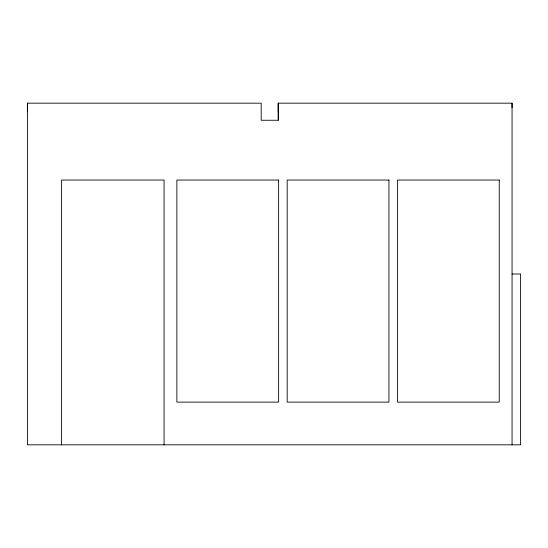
<?xml version="1.0" encoding="UTF-8"?>
<svg xmlns="http://www.w3.org/2000/svg" width="548" height="548" viewBox="0 0 548 548"><rect width="100%" height="100%" fill="white"/><g stroke="black" fill="none" stroke-linecap="round" stroke-linejoin="round"><path stroke-width="0.82" d="M512.058 274L520.6 274L520.6 444.825L27.4 444.825L27.4 103.175L27.414 111.717L27.414 103.175L261.191 103.175L261.191 120.259L278.268 120.259L278.268 103.175L512.058 103.175L512.058 444.825M27.414 111.717L27.414 103.175M278.268 111.717L278.268 103.175L278.268 120.259M512.044 103.175L512.051 107.607M164.058 444.825L164.058 180.045L61.568 180.045L61.568 444.825M278.637 180.045L176.874 180.045L176.874 402.122L278.637 402.122L278.637 180.045M388.943 180.045L287.179 180.045L287.179 402.122L388.943 402.122L388.943 180.045M499.249 180.045L397.485 180.045L397.485 402.122L499.249 402.122L499.249 180.045"/></g></svg>
